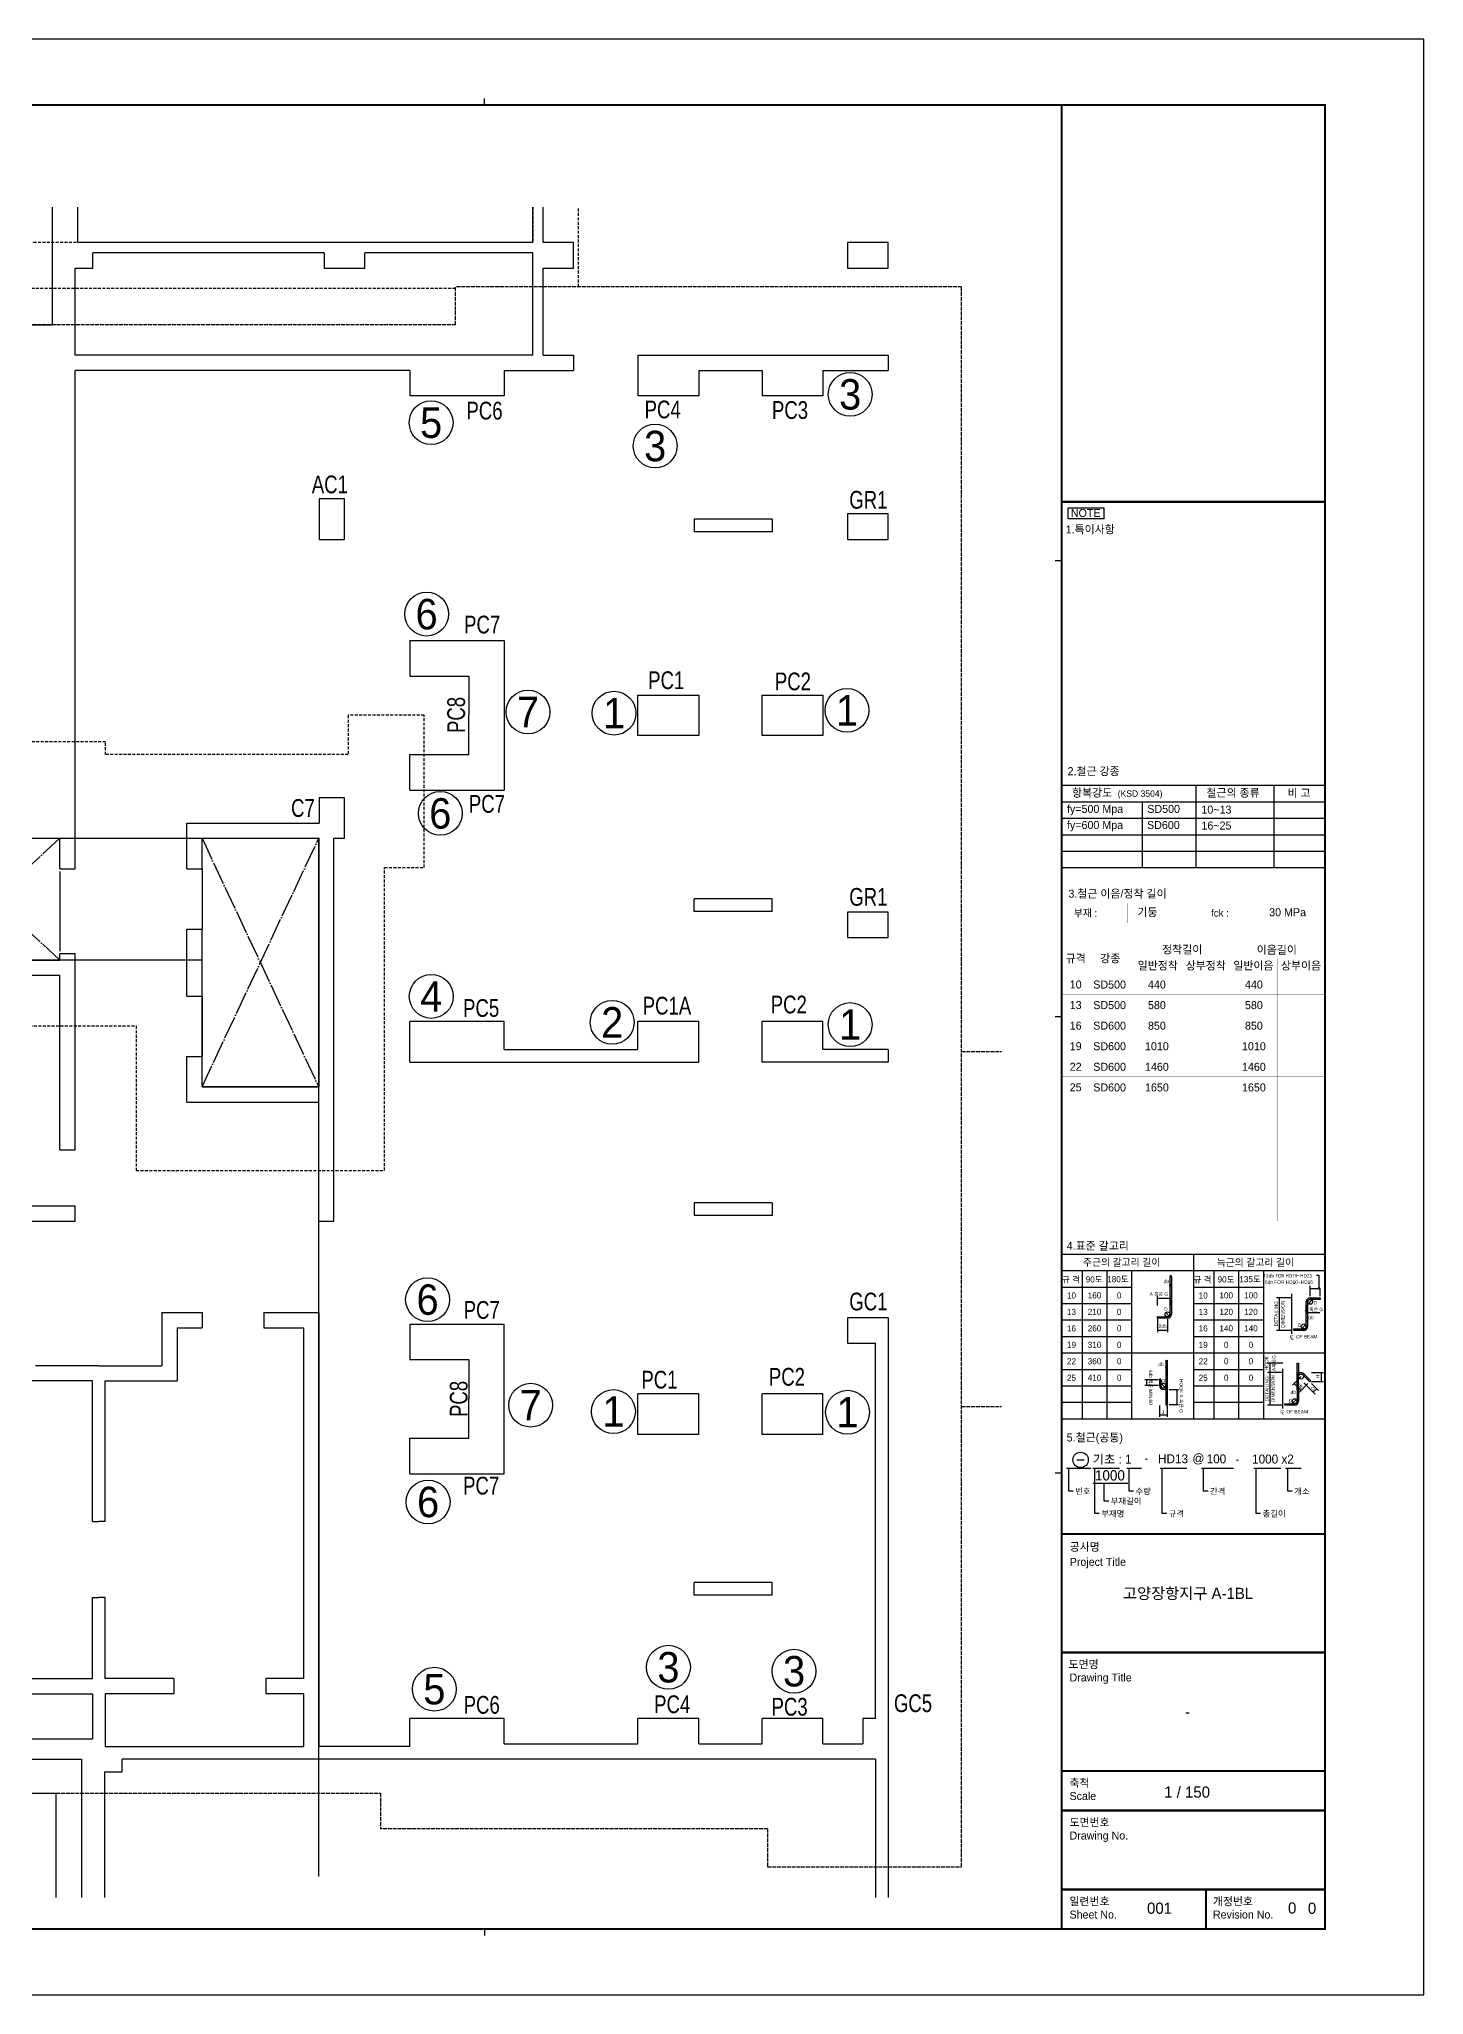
# Model space of a CAD drawing. Header units: millimetres. Extents: x 317501 to 814054, y -400799 to -14117.
# Drawn here: x 445721 to 473021, y -242714 to -204150 of the extents above; entities that cross this region are included whole.
import ezdxf
from ezdxf.enums import TextEntityAlignment as Align

# ---------------------------------------------------------------- set-up
doc = ezdxf.new("R2010")
doc.units = ezdxf.units.MM
doc.header["$LTSCALE"] = 38
for name, pattern in [('HID', [2.5, 2, -0.5]), ('XS-기초$0$DDOT', [14, 12, -1, 0, -1]), ('XS-기초$0$HID', [2.3, 1.5, -0.8])]:
    doc.linetypes.add(name, pattern=pattern)
doc.layers.get('Defpoints').update_dxf_attribs({"color": 145})
for name, color, linetype in [('00', 7, 'Continuous'), ('AMAC-NO', 5, 'Continuous'), ('DIM', 7, 'Continuous'), ('XDIM', 7, 'Continuous'), ('XS-기초$0$EL7', 7, 'Continuous'), ('XS-기초$0$OPEN', 9, 'XS-기초$0$DDOT'), ('XS-기초$0$기초꺽임', 4, 'XS-기초$0$HID'), ('XS-기초$0$기초연단', 3, 'Continuous'), ('기둥부호', 1, 'Continuous'), ('철근변경선', 1, 'HID')]:
    doc.layers.add(name, color=color, linetype=linetype)
doc.styles.add('ARIAL', font='malgun.ttf')
doc.styles.add('HYULL', font='Dotum.ttf')
doc.styles.add('XRebarSheet', font='Hmkmrhd_0.ttf')
doc.styles.add('돋음', font='Dotum.ttf')
doc.dimstyles.new('NDIM', dxfattribs={"dimtxt": 3, "dimasz": 1.5, "dimexe": 2, "dimexo": 2, "dimgap": 1, "dimtad": 1, "dimdec": 0, "dimdsep": 46, "dimlunit": 6, "dimtxsty": 'ARIAL', "dimblk": 'DOT', "dimcen": 1, "dimclrd": 256, "dimclre": 7, "dimclrt": 3, "dimadec": 0, "dimazin": 0, "dimtfac": 1, "dimtdec": 0, "dimtix": 1, "dimtmove": 2, "dimatfit": 3, "dimldrblk": 'DOT', "dimfxl": 0, "dimtvp": 1, "dimtolj": 1, "dimlwd": -1, "dimlwe": -1, "dimarcsym": 0})

# ---------------------------------------------------------------- blocks, each defined once
blk = doc.blocks.new('szdhdte')
at = {"layer": 'DIM', "color": 5}
for p, q in [((4650, 17985), (4650, 20302)), ((5150, 19605), (5150, 20302)), ((14125, 19605), (14125, 20302)), ((14325, 19605), (14325, 20302)), ((14125, 19605), (5150, 19605)), ((10010, 19405), (5450, 19405)), ((5450, 19105), (5450, 19405)), ((10010, 19405), (10010, 19105)), ((14125, 19405), (10810, 19405)), ((10810, 19105), (10810, 19405)), ((14125, 17385), (14125, 19405)), ((14925, 19605), (14325, 19605)), ((14925, 19105), (14925, 19605)), ((20325, 19605), (20325, 19105)), ((21125, 19605), (20325, 19605)), ((21125, 19105), (21125, 19605)), ((5100, 17385), (5100, 19105)), ((5100, 19105), (5450, 19105)), ((10010, 19105), (10810, 19105)), ((14325, 17385), (14325, 19105)), ((14325, 19105), (14925, 19105)), ((20325, 19105), (21125, 19105)), ((3800, 17985), (4650, 17985)), ((14125, 17385), (5100, 17385)), ((14325, 17385), (14925, 17385)), ((14925, 17385), (14925, 17085)), ((16195, 17385), (16195, 16585)), ((16195, 17385), (21125, 17385)), ((21125, 17385), (21125, 17085)), ((11700, 17085), (5100, 17085)), ((5100, 8260), (5100, 17085)), ((11700, 17085), (11700, 16585)), ((13560, 17085), (13560, 16585)), ((13560, 17085), (14925, 17085)), ((17395, 17085), (18640, 17085)), ((17395, 17085), (17395, 16585)), ((18640, 17085), (18640, 16585)), ((19840, 17085), (19840, 16585)), ((19840, 17085), (21125, 17085)), ((13560, 16585), (11700, 16585)), ((17395, 16585), (16195, 16585)), ((19840, 16585), (18640, 16585)), ((10410, 14555), (9910, 14555)), ((9910, 14555), (9910, 13755)), ((10410, 13755), (10410, 14555)), ((18840, 14155), (17305, 14155)), ((17305, 14155), (17305, 13905)), ((18840, 13905), (17305, 13905)), ((18840, 14155), (18840, 13905)), ((20325, 14255), (20325, 13755)), ((21125, 14255), (20325, 14255)), ((21125, 13755), (21125, 14255)), ((9910, 13755), (10410, 13755)), ((20325, 13755), (21125, 13755)), ((11700, 11760), (11700, 11060)), ((11700, 11760), (13560, 11760)), ((13560, 11760), (13560, 8810)), ((11700, 11060), (12860, 11060)), ((12860, 11060), (12860, 10285)), ((16195, 9885), (16195, 10685)), ((16195, 10685), (17395, 10685)), ((17395, 10685), (17395, 9885)), ((18640, 9885), (18640, 10685)), ((18640, 10685), (19840, 10685)), ((19840, 10685), (19840, 9885)), ((12860, 9510), (12860, 10285)), ((17395, 9885), (16195, 9885)), ((19840, 9885), (18640, 9885)), ((11700, 8810), (11700, 9510)), ((11700, 9510), (12860, 9510)), ((10410, 8660), (9910, 8660)), ((9910, 8660), (9910, 8160)), ((10410, 7860), (10410, 8660)), ((11700, 8810), (13560, 8810)), ((5100, 7255), (5100, 8260)), ((7300, 8160), (9910, 8160)), ((7300, 7260), (7300, 8160)), ((2200, 7860), (4800, 7860)), ((4800, 7255), (4800, 7860)), ((7600, 7860), (9900, 7860)), ((7600, 7260), (7600, 7860)), ((9900, 2960), (9900, 7860)), ((10200, 310), (10200, 7860)), ((10200, 7860), (10410, 7860)), ((4800, 7255), (5100, 7255)), ((7300, 7260), (7600, 7260)), ((18840, 6665), (17305, 6665)), ((17305, 6415), (17305, 6665)), ((18840, 6415), (18840, 6665)), ((18840, 6415), (17305, 6415)), ((20325, 6405), (20325, 5905)), ((21125, 6405), (20325, 6405)), ((21125, 5905), (21125, 6405)), ((7300, 4750), (7300, 6070)), ((7300, 6070), (7600, 6070)), ((7600, 4750), (7600, 6070)), ((20325, 5905), (21125, 5905)), ((2200, 5460), (4800, 5460)), ((4800, 5460), (4800, 5585)), ((5100, 5585), (4800, 5585)), ((5100, 1720), (5100, 5585)), ((5100, 5160), (5100, 5585)), ((2200, 5160), (4800, 5160)), ((4800, 1720), (4800, 5160)), ((7300, 4750), (7600, 4750)), ((13560, 4245), (11700, 4245)), ((11700, 3445), (11700, 4245)), ((13560, 3695), (13560, 4245)), ((16195, 3695), (16195, 4245)), ((17395, 4245), (16195, 4245)), ((17395, 3445), (17395, 4245)), ((18640, 3445), (18640, 4245)), ((19840, 4245), (18640, 4245)), ((19840, 3695), (19840, 4245)), ((7300, 2660), (7300, 3560)), ((7300, 3560), (7600, 3560)), ((7600, 2960), (7600, 3560)), ((13560, 3695), (16195, 3695)), ((21125, 3695), (19840, 3695)), ((21125, 3695), (21125, 3445)), ((11700, 3445), (17395, 3445)), ((21125, 3445), (18640, 3445)), ((7600, 2960), (9900, 2960)), ((7300, 2660), (9900, 2660)), ((9900, 310), (9900, 2660)), ((4800, 1720), (5100, 1720)), ((2200, 610), (5100, 610)), ((5100, 310), (5100, 610)), ((18840, 675), (17305, 675)), ((17305, 675), (17305, 425)), ((18840, 425), (17305, 425)), ((18840, 675), (18840, 425)), ((2200, 310), (5100, 310)), ((9900, 310), (10200, 310)), ((6810, -1490), (7600, -1490)), ((6810, -1490), (6810, -2540)), ((7600, -1490), (7600, -1790)), ((8820, -1490), (9600, -1490)), ((8820, -1490), (8820, -1790)), ((9600, -1490), (9900, -1490)), ((9900, -1490), (9900, -10045)), ((7110, -1790), (7600, -1790)), ((7110, -1790), (7110, -2840)), ((8820, -1790), (9600, -1790)), ((9600, -1790), (9600, -8710)), ((11700, -1720), (11700, -2420)), ((11700, -1720), (13560, -1720)), ((13560, -4670), (13560, -1720)), ((20325, -1595), (20325, -2095)), ((21125, -1595), (20325, -1595)), ((21125, -1595), (21125, -13028)), ((20325, -2095), (20875, -2095)), ((20875, -9495), (20875, -2095)), ((5565, -2540), (4320, -2540)), ((5565, -2540), (6810, -2540)), ((11700, -2420), (12860, -2420)), ((12860, -2420), (12860, -3195)), ((5440, -2840), (4020, -2840)), ((5440, -5610), (5440, -2840)), ((5690, -5610), (5690, -2840)), ((5690, -2840), (7110, -2840)), ((12860, -3970), (12860, -3195)), ((16195, -3895), (16195, -3095)), ((17395, -3095), (16195, -3095)), ((17395, -3895), (17395, -3095)), ((18640, -3895), (18640, -3095)), ((19840, -3095), (18640, -3095)), ((19840, -3895), (19840, -3095)), ((11700, -4670), (11700, -3970)), ((11700, -3970), (12860, -3970)), ((17395, -3895), (16195, -3895)), ((19840, -3895), (18640, -3895)), ((11700, -4670), (13560, -4670)), ((5440, -5610), (5565, -5610)), ((5690, -5610), (5565, -5610)), ((18840, -6815), (17305, -6815)), ((17305, -7065), (17305, -6815)), ((18840, -7065), (18840, -6815)), ((5440, -8710), (5440, -7110)), ((5440, -7110), (5565, -7110)), ((5690, -7110), (5565, -7110)), ((5690, -8710), (5690, -7110)), ((18840, -7065), (17305, -7065)), ((4085, -8710), (5440, -8710)), ((7045, -8710), (5690, -8710)), ((7045, -8710), (7045, -9010)), ((9600, -8710), (8855, -8710)), ((8855, -8710), (8855, -9010)), ((4085, -9010), (5440, -9010)), ((5440, -9010), (5440, -9895)), ((7045, -9010), (5690, -9010)), ((5690, -9010), (5690, -10045)), ((9600, -9010), (8855, -9010)), ((9600, -9010), (9600, -10045)), ((13560, -9495), (11700, -9495)), ((11700, -10045), (11700, -9495)), ((13560, -9995), (13560, -9495)), ((16195, -9995), (16195, -9495)), ((17395, -9495), (16195, -9495)), ((17395, -9995), (17395, -9495)), ((19840, -9495), (18640, -9495)), ((18640, -9995), (18640, -9495)), ((19840, -9995), (19840, -9495)), ((20625, -9495), (20625, -9995)), ((20875, -9495), (20625, -9495)), ((1670, -9895), (5440, -9895)), ((13560, -9995), (16195, -9995)), ((17395, -9995), (18640, -9995)), ((19840, -9995), (20625, -9995)), ((-6395, -10295), (5225, -10295)), ((5225, -10295), (5225, -13028)), ((5690, -10045), (9600, -10045)), ((20875, -10295), (6025, -10295)), ((6025, -10545), (6025, -10295)), ((11700, -10045), (9900, -10045)), ((20875, -10295), (20875, -13028)), ((5675, -10545), (5675, -13028)), ((5675, -10545), (6025, -10545))]:
    blk.add_line(p, q, dxfattribs=at)
at = {"layer": 'XS-기초$0$EL7'}
for p, q in [((4800, 7205), (4800, 5635)), ((7600, 7260), (7600, 6070)), ((7600, 4750), (7600, 3560))]:
    blk.add_line(p, q, dxfattribs=at)
at = {"layer": 'XS-기초$0$OPEN'}
for p, q in [((4800, 7860), (2200, 5460)), ((4800, 5460), (2200, 7860)), ((7600, 2960), (9900, 7860)), ((7600, 7860), (9900, 2960))]:
    blk.add_line(p, q, dxfattribs=at)
at = {"layer": 'XS-기초$0$기초꺽임', "color": 6}
for points in [[(14125, 20302), (14125, 19605), (4150, 19605), (4150, 18705), (12600, 18705)], [(15025, 18735), (15025, 20302)]]:
    blk.add_lwpolyline(points, dxfattribs=at)
at = {"layer": 'XS-기초$0$기초꺽임', "color": 8}
blk.add_lwpolyline([(3800, 9160), (-550, 9160), (-550, 7860), (9900, 7860), (9900, 2960), (7600, 2960), (7600, 5460), (-550, 5460), (-550, 4160), (1300, 4160), (1300, 3760), (2800, 3760), (2800, 4160), (6300, 4160), (6300, 1310), (11200, 1310), (11200, 7285), (11980, 7285), (11980, 10285), (10480, 10285), (10480, 9510), (5700, 9510), (5700, 9760), (3800, 9760)], close=True, dxfattribs=at)
at = {"layer": 'XS-기초$0$기초연단', "color": 4, "linetype": 'HID'}
for p, q in [((22575, 18735), (12600, 18735)), ((12600, 17985), (12600, 18735)), ((22575, -12420), (22575, 18735)), ((12600, 17985), (4150, 17985)), ((4725, -10965), (11120, -10965)), ((11120, -10965), (11120, -11670)), ((18750, -11670), (11120, -11670)), ((18750, -11670), (18750, -12420)), ((18750, -12420), (22575, -12420))]:
    blk.add_line(p, q, dxfattribs=at)
at = {"layer": 'XS-기초$0$기초연단'}
for p in [(-19485, -10965), (4725, -13028)]:
    blk.add_line(p, (4725, -10965), dxfattribs=at)
blk.add_lwpolyline([(4150, 20302), (4150, 17985), (3800, 17985), (3800, 9160), (-550, 9160), (-550, 7860), (9900, 7860), (9900, 2960), (7600, 2960), (7600, 5460), (-550, 5460), (-550, 550), (-11135, 550), (-11135, 3760), (-14785, 3760), (-14785, 4360), (-19485, 4360), (-19485, -10965), (4725, -10965)], dxfattribs=at)
at = {"layer": 'XS-기초$0$기초연단', "color": 4, "linetype": 'HID'}
for points in [[(22575, 3655), (23362, 3655)], [(22575, -3345), (23362, -3345)]]:
    blk.add_lwpolyline(points, dxfattribs=at)
at = {"layer": '철근변경선', "ltscale": 2, "const_width": 30}
blk.add_lwpolyline([(9900, -12612), (9900, 7860), (-1534, 7860)], dxfattribs=at)
blk = doc.blocks.new('_Dot')
at = {"color": 0, "linetype": 'ByBlock', "lineweight": -2}
blk.add_line((-0.5, 0), (-1, 0), dxfattribs=at)
at = {"color": 0, "linetype": 'ByBlock', "const_width": 0.5}
blk.add_lwpolyline([(-0.25, 0, 1), (0.25, 0, 1)], format="xyb", close=True, dxfattribs=at)
blk = doc.blocks.new('*D1316')
at = {"color": 7, "transparency": 16777216}
for p, q in [((80432, 20451), (80432, 20463)), ((80477, 20451), (80477, 20463))]:
    blk.add_line(p, q, dxfattribs=at)
at = {"transparency": 16777216}
blk.add_line((80433, 20461), (80475, 20461), dxfattribs=at)
at = {"layer": 'Defpoints', "color": 0, "transparency": 16777216}
for p in [(80432, 20449), (80477, 20461), (80477, 20449)]:
    blk.add_point(p, dxfattribs=at)
at = {"transparency": 16777216, "xscale": 1.5, "yscale": 1.5, "zscale": 1.5, "rotation": 180}
blk.add_blockref('_Dot', (80432, 20461), dxfattribs=at)
at = {"transparency": 16777216, "xscale": 1.5, "yscale": 1.5, "zscale": 1.5}
blk.add_blockref('_Dot', (80477, 20461), dxfattribs=at)
blk = doc.blocks.new('*D1317')
at = {"color": 7, "transparency": 16777216}
for p, q in [((76172, 19024), (76172, 19045)), ((76217, 19024), (76217, 19045))]:
    blk.add_line(p, q, dxfattribs=at)
at = {"transparency": 16777216}
blk.add_line((76215, 19043), (76174, 19043), dxfattribs=at)
at = {"layer": 'Defpoints', "color": 0, "transparency": 16777216}
for p in [(76172, 19043), (76172, 19022), (76217, 19022)]:
    blk.add_point(p, dxfattribs=at)
at = {"transparency": 16777216, "xscale": 1.5, "yscale": 1.5, "zscale": 1.5, "rotation": 180}
blk.add_blockref('_Dot', (76172, 19043), dxfattribs=at)
at = {"transparency": 16777216, "xscale": 1.5, "yscale": 1.5, "zscale": 1.5}
blk.add_blockref('_Dot', (76217, 19043), dxfattribs=at)
blk = doc.blocks.new('*D1318')
at = {"transparency": 16777216}
blk.add_line((80158, 18181), (80199, 18181), dxfattribs=at)
at = {"layer": 'Defpoints', "color": 0, "transparency": 16777216}
for p in [(80156, 18181), (80201, 18181), (80201, 18181)]:
    blk.add_point(p, dxfattribs=at)
at = {"transparency": 16777216, "xscale": 1.5, "yscale": 1.5, "zscale": 1.5, "rotation": 180}
blk.add_blockref('_Dot', (80156, 18181), dxfattribs=at)
at = {"transparency": 16777216, "xscale": 1.5, "yscale": 1.5, "zscale": 1.5}
blk.add_blockref('_Dot', (80201, 18181), dxfattribs=at)
blk = doc.blocks.new('dhs_sheet2e')
h = blk.add_hatch(color=256)
edge = h.paths.add_edge_path()
edge.add_line((76299, 21797), (76299, 20646.2))
edge.add_arc((76224.2, 20646.2), 74.7, -90, 0, ccw=False)
edge.add_line((76224.2, 20571.5), (75925.3, 20571.5))
edge.add_arc((75925.3, 20549.1), 22.4, 90, 270)
edge.add_line((75925.3, 20526.7), (76224.2, 20526.7))
edge.add_arc((76224.2, 20646.2), 119.6, 270, 360)
edge.add_line((76343.8, 20646.2), (76343.8, 21797))
edge.add_arc((76321.4, 21797), 22.4, 0, 180)
blk.add_hatch(color=256).paths.add_polyline_path([(80850.3, 21144.3), (80551.4, 21144.3, 0.4142136), (80431.9, 21024.7), (80431.9, 20621.2), (80431.9, 20277.5, -0.4142136), (80357.1, 20202.7), (80058.2, 20202.7), (80058.2, 20157.9), (80357.1, 20157.9, 0.4142136), (80476.7, 20277.5), (80476.7, 20621.2), (80476.7, 21024.7, -0.4142136), (80551.4, 21099.4), (80850.3, 21099.4)])
h = blk.add_hatch(color=256)
h.paths.add_polyline_path([(76216.8, 18481.2, -0.2277351), (76172, 18387.9), (76172, 17913.3, 1), (76216.8, 17913.3)])
h.paths.add_polyline_path([(76216.8, 19258.4, 1), (76172, 19258.4), (76172, 18481.2, -0.1833618), (76153.2, 18431.7, -0.6790836), (76150.1, 18423.9, -0.2067221), (76146.9, 18425.3, -0.6466922), (76022.6, 18481.2), (76022.6, 18660.6, 1), (75977.7, 18660.6), (75977.7, 18481.2, 1), (76216.8, 18481.2)])
h.paths.add_polyline_path([(76153.2, 18431.7, -0.0300135), (76146.9, 18425.3, 0.2067221), (76150.1, 18423.9, 0.6790836)], flags=17)
h = blk.add_hatch(color=256)
h.paths.add_polyline_path([(80200.9, 19160.1), (80156.1, 19160.1), (80156.1, 18756.6, -0.2277351), (80200.9, 18850)])
h.paths.add_polyline_path([(80156.1, 18756.6), (80156.1, 18353.1), (80156.1, 18009.4, -0.4142136), (80081.4, 17934.7), (79782.5, 17934.7), (79782.5, 17889.8), (80081.4, 17889.8, 0.4142136), (80200.9, 18009.4), (80200.9, 18353.1), (80200.9, 18756.6, -0.6681786), (80328.5, 18809.5), (80539.9, 18598.1), (80571.6, 18629.8), (80360.2, 18841.2, 0.6681786)])
at = {"color": 7}
for p, q in [((55508.9, 57331.7), (55508.9, 57531.5)), ((73013.1, 43498.2), (72813.3, 43498.2)), ((73013.1, 36694), (81003.6, 36694)), ((73013.1, 36194.6), (81003.6, 36194.6)), ((75452.6, 36194.6), (75452.6, 34197)), ((77085.8, 36694), (77085.8, 34197)), ((79453.7, 36694), (79453.7, 34197)), ((73013.1, 35695.2), (81003.6, 35695.2)), ((73013.1, 35195.8), (81003.6, 35195.8)), ((73013.1, 34696.4), (81003.6, 34696.4)), ((73013.1, 34197), (81003.6, 34197)), ((73013.1, 29664.7), (72813.3, 29664.7)), ((80551.4, 21191.6), (80551.4, 21507.4)), ((80850.3, 21191.6), (80850.3, 21435)), ((76343.8, 20916), (76343.8, 21141.7)), ((79996, 21144.3), (79533, 21144.3)), ((80431.9, 20947.5), (80431.9, 20685.3)), ((79996, 20157.9), (79533, 20157.9)), ((79720.2, 19160.1), (79257.5, 19160.1)), ((75953.1, 18660.6), (75532.2, 18660.6)), ((75953.1, 18481.2), (75532.2, 18481.2)), ((79720.2, 18876.2), (79257.5, 18876.2)), ((79720.2, 18876.2), (79257.5, 18876.2)), ((80273.9, 18754.9), (80011.4, 18492.3)), ((80485.3, 18543.5), (80222.7, 18281)), ((80488.8, 18437.8), (80698.5, 18228.1)), ((80591.1, 18876.2), (80958.3, 18876.2)), ((80591.1, 18607.2), (80958.3, 18607.2)), ((80594.5, 18543.5), (80804.2, 18333.8)), ((75977.7, 17876.9), (75977.7, 17530.5)), ((76216.8, 17876.9), (76216.8, 17530.5)), ((76270.6, 18361.7), (76562.3, 18361.7)), ((76270.6, 17913.3), (76562.3, 17913.3)), ((79720.2, 17885.5), (79257.5, 17885.5)), ((73477.6, 16230.5), (73697, 16230.5)), ((73013.1, 15831.2), (72813.3, 15831.2)), ((55508.9, 1997.6), (55508.9, 1797.9))]:
    blk.add_line(p, q, dxfattribs=at)
at = {"color": 7, "ltscale": 2}
for p, q in [((73013.1, 22471.6), (81003.6, 22471.6)), ((73013.1, 21972.2), (81003.6, 21972.2)), ((73637.3, 21972.2), (73637.3, 17477.6)), ((74386.4, 21972.2), (74386.4, 17477.6)), ((75135.6, 21972.2), (75135.6, 17477.6)), ((77008.3, 22471.6), (77008.3, 17477.6)), ((77632.6, 21972.2), (77632.6, 17477.6)), ((78381.7, 21972.2), (78381.7, 17477.6)), ((79130.8, 21972.2), (79130.8, 17477.6)), ((73013.1, 21472.8), (75135.6, 21472.8)), ((77008.3, 21472.8), (79130.8, 21472.8)), ((75135.6, 19475.2), (77008.3, 19475.2)), ((79130.8, 19475.2), (81003.6, 19475.2)), ((73013.1, 17477.6), (81003.6, 17477.6))]:
    blk.add_line(p, q, dxfattribs=at)
for p, q in [((76299, 21797), (76299, 20646.2)), ((76343.8, 21797), (76343.8, 20646.2)), ((80553.3, 21432.5), (80848.4, 21432.5)), ((80742.8, 21835.3), (80817.5, 21835.3)), ((80817.5, 21835.3), (80817.5, 21432.5)), ((79607.9, 21142.4), (79607.9, 20159.8)), ((80431.9, 20277.5), (80431.9, 21024.7)), ((80476.7, 20277.5), (80476.7, 21024.7)), ((80498.6, 20971.9), (80604.3, 21077.5)), ((80551.4, 21144.3), (80850.3, 21144.3)), ((80850.3, 21099.4), (80551.4, 21099.4)), ((80850.3, 21144.3), (80850.3, 21099.4)), ((75925.3, 20571.5), (76224.2, 20571.5)), ((76224.2, 20526.7), (75925.3, 20526.7)), ((76277.1, 20593.4), (76171.4, 20699.1)), ((80058.2, 20202.7), (80357.1, 20202.7)), ((80058.2, 20157.9), (80058.2, 20202.7)), ((80304.3, 20224.6), (80410, 20330.3)), ((80835.3, 20687.8), (80431.9, 20687.8)), ((80357.1, 20157.9), (80058.2, 20157.9)), ((76172, 19258.4), (76172, 18481.2)), ((76216.8, 19258.4), (76216.8, 18481.2)), ((79332.2, 19158.3), (79332.2, 18878.1)), ((75592.1, 18659.1), (75592.1, 18482.7)), ((75977.7, 18660.6), (75977.7, 18481.2)), ((76022.6, 18660.6), (76022.6, 18481.2)), ((76150.1, 18428.4), (76044.4, 18534.1)), ((79332.2, 18874.3), (79332.2, 17887.4)), ((80065.6, 18544), (80274.3, 18335.3)), ((80156.1, 18353.1), (80156.1, 18756.6)), ((80200.9, 18353.1), (80200.9, 18756.6)), ((80328.5, 18809.5), (80539.9, 18598.1)), ((80357.7, 18568.9), (80698.5, 18228.1)), ((80360.2, 18841.2), (80571.6, 18629.8)), ((80539.9, 18598.1), (80571.6, 18629.8)), ((80883.4, 18874.3), (80883.4, 18609.1)), ((76502.4, 18360.2), (76502.4, 17914.8)), ((79782.5, 17889.8), (79782.5, 17934.7)), ((79782.5, 17934.7), (80081.4, 17934.7)), ((80081.4, 17889.8), (79782.5, 17889.8)), ((80028.6, 17956.6), (80134.2, 18062.2)), ((80156.1, 18353.1), (80156.1, 18009.4)), ((80200.9, 18353.1), (80200.9, 18009.4)), ((80749.9, 18385.4), (80646.9, 18282.4)), ((76215.3, 17590.4), (75979.2, 17590.4))]:
    blk.add_line(p, q)
at = {"color": 1}
for p, q in [((76299, 21501), (76299, 21548.4)), ((76342.3, 21546.4), (76300.5, 21546.4)), ((76343.8, 21501), (76343.8, 21548.4)), ((75925.3, 20916), (75925.3, 21199.6)), ((75926.8, 21139.7), (76342.3, 21139.7)), ((75925.3, 20500.1), (75925.3, 20098.9)), ((76224.2, 20500.1), (76224.2, 20098.9)), ((76222.7, 20158.9), (75926.8, 20158.9))]:
    blk.add_line(p, q, dxfattribs=at)
at = {"linetype": 'Continuous'}
for p, q in [((79998.5, 20053.3), (79998.5, 21263.8)), ((79722.7, 17785.2), (79722.7, 18995.8))]:
    blk.add_line(p, q, dxfattribs=at)
at = {"color": 4}
for p, q in [((80156.1, 19160.1), (80200.9, 19160.1)), ((80156.1, 18756.6), (80156.1, 19160.1)), ((80200.9, 19160.1), (80200.9, 18850)), ((76216.8, 18481.2), (76216.8, 17913.3)), ((76172, 18387.9), (76172, 17913.3))]:
    blk.add_line(p, q, dxfattribs=at)
at = {"color": 1, "ltscale": 2}
for p, q in [((73160.8, 15979.6), (73897.2, 15979.6)), ((73217.3, 15979.6), (73217.3, 15288.3)), ((73955, 15979.6), (74769.1, 15979.6)), ((73955, 15525.5), (75020.4, 15525.5)), ((74011.5, 15979.6), (74011.5, 14611.4)), ((74296, 15525.5), (74296, 14991.1)), ((74992, 15979.6), (75438.1, 15979.6)), ((75048.5, 15979.6), (75048.5, 15288.3)), ((75998.4, 15979.6), (76812.5, 15979.6)), ((76054.9, 15979.6), (76054.9, 14611.4)), ((77253.2, 15979.6), (78222.3, 15979.6)), ((77309.7, 15979.6), (77309.7, 15288.3)), ((78846.9, 15979.6), (79661, 15979.6)), ((78903.4, 15979.6), (78903.4, 14611.4)), ((79804.8, 15979.6), (80281.2, 15979.6)), ((79861.3, 15979.6), (79861.3, 15288.3)), ((73217.3, 15288.3), (73361.3, 15288.3)), ((74296, 14991.1), (74440, 14991.1)), ((75048.5, 15288.3), (75192.5, 15288.3)), ((77309.7, 15288.3), (77453.7, 15288.3)), ((79861.3, 15288.3), (80005.3, 15288.3)), ((74011.5, 14611.4), (74155.5, 14611.4)), ((76054.9, 14611.4), (76198.9, 14611.4)), ((78903.4, 14611.4), (79047.4, 14611.4))]:
    blk.add_line(p, q, dxfattribs=at)
at = {"color": 30}
for p, q in [((73013.1, 6791.9), (81003.6, 6791.9)), ((73013.1, 5593.3), (81003.6, 5593.3)), ((73013.1, 3196.2), (81003.6, 3196.2))]:
    blk.add_line(p, q, dxfattribs=at)
at = {"color": 7}
for points in [[(84000, 0), (84000, 59329.4), (0, 59329.4), (0, 0)], [(73208.2, 45108.5), (74292.8, 45108.5), (74292.8, 44775), (73208.2, 44775)]]:
    blk.add_lwpolyline(points, close=True, dxfattribs=at)
at = {"color": 30, "const_width": 64.9}
blk.add_lwpolyline([(81003.6, 57331.7), (2996.4, 57331.7), (2996.4, 1997.6), (81003.6, 1997.6)], close=True, dxfattribs=at)
at = {"color": 30}
for points, const_width in [([(73013.1, 1997.6), (73013.1, 57331.7)], 64.9), ([(73013.1, 45291.6), (81003.6, 45291.6)], 64.9), ([(73013.1, 37482.7), (81003.6, 37482.7)], 1.25), ([(73013.1, 13983.4), (81003.6, 13983.4)], 64.9), ([(73013.1, 10387.6), (81003.6, 10387.6)], 64.9), ([(73013.1, 6791.9), (81003.6, 6791.9)], 64.9), ([(73013.1, 5593.3), (81003.6, 5593.3)], 64.9), ([(73013.1, 3196.2), (81003.6, 3196.2)], 64.9), ([(77390.2, 1997.6), (77390.2, 3196.2)], 64.9)]:
    blk.add_lwpolyline(points, dxfattribs=dict(at, const_width=const_width))
at = {"ltscale": 2, "const_width": 1.25}
for points in [[(73013.1, 36694), (73013.1, 34197)], [(81003.6, 36694), (81003.6, 34197)], [(73013.1, 33114.4), (73013.1, 32518)], [(81003.6, 32518), (81003.6, 33114.4)], [(73013.1, 31595.4), (73013.1, 23480)], [(81003.6, 23480), (81003.6, 31595.4)]]:
    blk.add_lwpolyline(points, dxfattribs=at)
at = {"color": 7, "const_width": 1.25}
for points in [[(73013.1, 33114.4), (81003.6, 33114.4)], [(75010.7, 32518), (75010.7, 33114.4)], [(77008.3, 33114.4), (77008.3, 32518)], [(79005.9, 32518), (79005.9, 33114.4)], [(73013.1, 32518), (81003.6, 32518)], [(73013.1, 31920), (81003.6, 31920)], [(73839.2, 31920), (73839.2, 23480)], [(75231.7, 31920), (75231.7, 23480)], [(75231.7, 31445.6), (81003.6, 31445.6)], [(76674.7, 31445.6), (76674.7, 23480)], [(78117.6, 31920), (78117.6, 23480)], [(79560.6, 31445.6), (79560.6, 23480)], [(73013.1, 30971.1), (81003.6, 30971.1)], [(73013.1, 30346.9), (81003.6, 30346.9)], [(73013.1, 29722.6), (81003.6, 29722.6)], [(73013.1, 29098.3), (81003.6, 29098.3)], [(73013.1, 28474.1), (81003.6, 28474.1)], [(73013.1, 27849.8), (81003.6, 27849.8)], [(73013.1, 27225.6), (81003.6, 27225.6)], [(73013.1, 26601.3), (81003.6, 26601.3)], [(73013.1, 25977.1), (81003.6, 25977.1)], [(73013.1, 25352.8), (81003.6, 25352.8)], [(73013.1, 24728.5), (81003.6, 24728.5)], [(73013.1, 24104.3), (81003.6, 24104.3)], [(73013.1, 23480), (81003.6, 23480)]]:
    blk.add_lwpolyline(points, dxfattribs=at)
at = {"color": 7, "ltscale": 2, "const_width": 1.25}
blk.add_lwpolyline([(77008.3, 32518), (77008.3, 33114.4)], dxfattribs=at)
at = {"color": 1, "ltscale": 2, "const_width": 1.87}
for points in [[(79725.1, 2916.8), (79725.1, 2355), (80286.9, 2355), (80286.9, 2916.8), (79725.1, 2916.8)], [(80321.3, 2916.8), (80321.3, 2355), (80883.1, 2355), (80883.1, 2916.8), (80321.3, 2916.8)]]:
    blk.add_lwpolyline(points, dxfattribs=at)
for centre, radius in [((80817.5, 21432.5), 22.4), ((80817.5, 21432.5), 11.2), ((80551.4, 21024.7), 74.7), ((80498.6, 20971.9), 4.48), ((80604.3, 21077.5), 4.48), ((76171.4, 20699.1), 4.48), ((76277.1, 20593.4), 4.48), ((80357.1, 20277.5), 74.7), ((80304.3, 20224.6), 4.48), ((80410, 20330.3), 4.48), ((76044.4, 18534.1), 4.48), ((76150.1, 18428.4), 4.48), ((80275.7, 18756.6), 74.7), ((80081.4, 18009.4), 74.7), ((80028.6, 17956.6), 4.48), ((80134.2, 18062.2), 4.48)]:
    blk.add_circle(centre, radius)
at = {"color": 4}
for centre in [(76224.2, 20646.2), (76097.3, 18481.2)]:
    blk.add_circle(centre, 74.7, dxfattribs=at)
at = {"color": 7, "linetype": 'Continuous'}
blk.add_circle((73588.4, 16228.7), 234.1, dxfattribs=at).dxf.unprotected_set("ltscale", 0)
for centre, radius, start, end in [((76321.4, 21797), 22.4, 0, 180), ((80551.4, 21024.7), 119.6, 90, 180), ((80551.4, 21024.7), 74.7, 90, 180), ((75925.3, 20549.1), 22.4, 90, 270), ((76224.2, 20646.2), 119.6, 270, 0), ((76224.2, 20646.2), 74.7, 270, 0), ((80357.1, 20277.5), 74.7, 270, 0), ((80357.1, 20277.5), 119.6, 270, 0), ((76000.1, 18660.6), 22.4, 0, 180), ((76097.3, 18481.2), 119.6, 180, 0), ((76097.3, 18481.2), 74.7, 180, 0), ((80275.7, 18756.6), 119.6, 45, 180), ((80081.4, 18009.4), 119.6, 270, 0), ((80081.4, 18009.4), 74.7, 270, 0)]:
    blk.add_arc(centre, radius, start, end)
at = {"color": 4}
blk.add_arc((76194.4, 17913.3), 22.4, 180, 0, dxfattribs=at)
at = {"color": 1, "rotation": 180}
for p, xscale, yscale, zscale in [((76299, 21546.4), 1.5, 1.5, 1.5), ((75925.3, 21139.7), 11.98573127229489, 11.98573127229489, 11.98573127229489), ((75925.3, 20158.9), 11.98573127229489, 11.98573127229489, 11.98573127229489)]:
    blk.add_blockref('_Dot', p, dxfattribs=dict(at, xscale=xscale, yscale=yscale, zscale=zscale))
at = {"color": 1}
for p, xscale, yscale, zscale in [((76343.8, 21546.4), 1.5, 1.5, 1.5), ((76343.8, 21139.7), 1.498216409036861, 1.498216409036861, 1.498216409036861), ((76224.2, 20158.9), 11.98573127229489, 11.98573127229489, 11.98573127229489)]:
    blk.add_blockref('_Dot', p, dxfattribs=dict(at, xscale=xscale, yscale=yscale, zscale=zscale))
for p, xscale, yscale, zscale, rotation in [((80551.4, 21432.5), 14.98216409036861, 14.98216409036861, 14.98216409036861, 180), ((79607.9, 21144.3), 14.98216409036861, 14.98216409036861, 14.98216409036861, 90), ((79607.9, 20157.9), 14.98216409036861, 14.98216409036861, 14.98216409036861, 270), ((80431.9, 20687.8), 14.98216409036861, 14.98216409036861, 14.98216409036861, 180), ((79332.2, 19160.1), 14.98216409036861, 14.98216409036861, 14.98216409036861, 90), ((75592.1, 18660.6), 11.98573127229489, 11.98573127229489, 11.98573127229489, 90), ((75592.1, 18481.2), 11.98573127229489, 11.98573127229489, 11.98573127229489, 270), ((79332.2, 18876.2), 14.98216409036861, 14.98216409036861, 14.98216409036861, 90), ((79332.2, 18876.2), 1.872770511296076, 1.872770511296076, 1.872770511296076, 270), ((80064, 18545), 14.98216409036861, 14.98216409036861, 14.98216409036861, 135.0000000000825), ((80751.2, 18386.8), 14.98216409036861, 14.98216409036861, 14.98216409036861, 45.00000000025245), ((80883.4, 18876.2), 14.98216409036861, 14.98216409036861, 14.98216409036861, 90), ((80883.4, 18607.2), 14.98216409036861, 14.98216409036861, 14.98216409036861, 270), ((76502.4, 18361.7), 11.98573127229489, 11.98573127229489, 11.98573127229489, 90), ((76502.4, 17913.3), 11.98573127229489, 11.98573127229489, 11.98573127229489, 270), ((79332.2, 17885.5), 14.98216409036861, 14.98216409036861, 14.98216409036861, 270), ((80275.7, 18333.9), 14.98216409036861, 14.98216409036861, 14.98216409036861, 315.0000000000825), ((80645.5, 18281.1), 14.98216409036861, 14.98216409036861, 14.98216409036861, 225.0000000002524), ((75977.7, 17590.4), 11.98573127229489, 11.98573127229489, 11.98573127229489, 180)]:
    blk.add_blockref('_Dot', p, dxfattribs=dict(xscale=xscale, yscale=yscale, zscale=zscale, rotation=rotation))
for p, xscale, yscale, zscale in [((80850.3, 21432.5), 1.872770511296076, 1.872770511296076, 1.872770511296076), ((80850.3, 20687.8), 14.98216409036861, 14.98216409036861, 14.98216409036861), ((76216.8, 17590.4), 11.98573127229489, 11.98573127229489, 11.98573127229489)]:
    blk.add_blockref('_Dot', p, dxfattribs=dict(xscale=xscale, yscale=yscale, zscale=zscale))
at = {"color": 7, "style": 'XRebarSheet'}
for s, height, p in [('1.특이사항', 242.71, (73135.9, 44335.3)), ('NOTE', 242.71, (73292, 44833.7)), ('2.철근 강종', 242.71, (73193, 37000.1)), ('3.철근 이음/정착 길이', 242.711, (73219.2, 33284.8)), ('4.표준 갈고리', 242.71, (73168.2, 22602.8)), ('5.철근(공통)', 242.71, (73167, 16788))]:
    blk.add_text(s, height=height, dxfattribs=at).set_placement(p)
at = {"color": 3}
for s, height, style, p in [('항복강도', 242.71, 'XRebarSheet', (73329, 36346.4)), ('(KSD 3504)', 194.17, 'XRebarSheet', (74714.3, 36344.3)), ('철근의 종류', 242.71, 'XRebarSheet', (77406.6, 36345.3)), ('비 고', 242.71, 'XRebarSheet', (79864.2, 36338.4)), ('부재 :', 220, 'XRebarSheet', (73378.9, 32707.9)), ('fck :', 220, 'XRebarSheet', (77546.2, 32707.9)), ('규격', 242.71, 'XRebarSheet', (73138.4, 31320.7)), ('강종', 242.71, 'XRebarSheet', (74182, 31320.7)), ('주근의 갈고리 길이', 217.47, 'XRebarSheet', (73661.6, 22115.7)), ('늑근의 갈고리 길이', 217.47, 'XRebarSheet', (77716.4, 22111.4)), ('규 격', 184.85, 'XRebarSheet', (73024.7, 21609.3)), ('90도', 184.85, 'XRebarSheet', (73743.9, 21612.7)), ('180도', 184.85, 'XRebarSheet', (74396.5, 21618.3)), ('규 격', 184.85, 'XRebarSheet', (77015.8, 21609.3)), ('90도', 184.85, 'XRebarSheet', (77741.9, 21610.8)), ('135도', 184.85, 'XRebarSheet', (78402.8, 21618.5)), ('기초 : 1', 271.84, 'HYULL', (73958.2, 16112.5)), ('-', 271.8, 'HYULL', (75524.6, 16143.6)), ('HD13', 271.84, 'HYULL', (75937.6, 16126.4)), ('@', 271.8, 'HYULL', (76981.9, 16143.6)), ('100', 271.84, 'HYULL', (77410.5, 16124.9)), ('-', 271.8, 'HYULL', (78283.3, 16120.3)), ('1000 x2', 271.84, 'HYULL', (78789.8, 16118.6)), ('번호', 181.22, 'XRebarSheet', (73421.4, 15184.8)), ('부재길이', 181.22, 'XRebarSheet', (74500.1, 14887.6)), ('수량', 181.22, 'XRebarSheet', (75252.6, 15184.8)), ('간격', 181.22, 'XRebarSheet', (77513.8, 15184.8)), ('개소', 181.22, 'XRebarSheet', (80065.4, 15184.8)), ('부재명', 181.22, 'XRebarSheet', (74215.6, 14507.8)), ('규격', 181.22, 'XRebarSheet', (76259, 14507.8)), ('총길이', 181.22, 'XRebarSheet', (79107.5, 14507.8))]:
    blk.add_text(s, height=height, dxfattribs=dict(at, style=style)).set_placement(p)
for s, height, style, p in [('db', 104.88, 'HYULL', (76110.6, 21591.3)), ('12db FOR HD19~HD25', 104.875, 'ARIAL', (79128.8, 21763.4)), ('6db FOR HD10~HD16', 104.875, 'HYULL', (79181.1, 21570.1)), ('A 혹은 G', 104.88, 'HYULL', (75682.6, 21210.1)), ('D', 104.9, 'HYULL', (76121.8, 20758.8)), ('A 혹은 G', 104.88, 'HYULL', (80384, 20740.7)), ('D', 104.9, 'HYULL', (80656, 20944.7)), ('12db', 104.88, 'HYULL', (75877.3, 20236.3)), ('D', 104.9, 'HYULL', (80177.8, 20262.8)), ('db', 104.88, 'HYULL', (80494.6, 20497.1)), ('C  OF BEAM', 104.88, 'HYULL', (79933.3, 19912.7)), ('L', 104.9, 'HYULL', (79978.2, 19870.3)), ('db', 104.88, 'HYULL', (75947.2, 19073.7)), ('D', 104.9, 'HYULL', (79902.1, 17964.6)), ('db', 104.88, 'HYULL', (79955.9, 18229.1)), ('J', 104.9, 'HYULL', (76052.4, 17620.3)), ('C  OF BEAM', 104.88, 'HYULL', (79646.6, 17640.3)), ('L', 104.9, 'HYULL', (79691.4, 17597.9))]:
    blk.add_text(s, height=height, dxfattribs=dict(style=style)).set_placement(p)
at = {"style": 'HYULL'}
for s, height, rotation, p in [('DETAILING', 104.88, 90, (79572.8, 20283)), ('DIMENSION', 104.88, 90, (79773.2, 20238.9)), ('HOOK', 104.88, 90, (79280.6, 18949.8)), ('A혹은G', 104.88, 90, (79503.2, 18925.5)), ('4db 혹은 MIN.60', 104.875, 270, (75662.8, 18959.9)), ('D', 104.9, 270, (76045.4, 18676.8)), ('HOOK A 혹은 G', 104.875, 270, (76588.8, 18683)), ('DETAILING', 104.88, 90, (79297.1, 18001.8)), ('DIMENSION', 104.88, 90, (79475.3, 17979.8)), ('H', 104.9, 90, (80828.6, 18696.9))]:
    blk.add_text(s, height=height, rotation=rotation, dxfattribs=at).set_placement(p)
at = {"style": 'HYULL', "width": 0.8}
for s, height, rotation, p in [('6db', 104.88, 315, (80113.5, 18528.3)), ('D', 104.9, 45, (80638.1, 18324.3))]:
    blk.add_text(s, height=height, rotation=rotation, dxfattribs=at).set_placement(p)
at = {"color": 3, "linetype": 'Continuous', "style": 'HYULL'}
e = blk.add_text('1000', height=312.13, dxfattribs=at)
e.set_placement((74023.5, 15760.5), align=Align.MIDDLE_LEFT)
e.dxf.unprotected_set("ltscale", 0)
at = {"color": 7, "style": 'XRebarSheet'}
for s, height, p in [('공사명', 241.63, (73259, 13591.6)), ('Project Title', 241.632, (73259, 13135.1)), ('도면명', 241.63, (73225, 10028.1)), ('Drawing Title', 241.632, (73252.8, 9628.5)), ('축척', 241.63, (73252.8, 6432.3)), ('Scale', 241.63, (73252.8, 6032.8)), ('도면번호', 241.63, (73252.8, 5233.8)), ('Drawing No.', 241.632, (73252.8, 4834.2)), ('일련번호', 241.63, (73252.8, 2836.6)), ('개정번호', 241.63, (77602.3, 2836.6)), ('Sheet No.', 241.63, (73252.8, 2437.1)), ('Revision No.', 241.632, (77602.3, 2437.1))]:
    blk.add_text(s, height=height, dxfattribs=at).set_placement(p, align=Align.MIDDLE_LEFT)
for base, p1, p2, picture, middle in [((80476.7, 20461.4), (80431.9, 20449.3), (80476.7, 20449.3), '*D1316', (80454.3, 20461.4)), ((76172, 19043.3), (76216.8, 19021.8), (76172, 19021.8), '*D1317', (76194.4, 19043.3)), ((80200.9, 18181.3), (80156.1, 18181.3), (80200.9, 18181.3), '*D1318', (80178.5, 18181.3))]:
    dim = blk.add_linear_dim(base=base, p1=p1, p2=p2, text=' ', dimstyle='NDIM')
    dim.commit()
    dim.dimension.update_dxf_attribs({"geometry": picture, "text_midpoint": middle})
blk = doc.blocks.new('sdhdtbhse')
at = {"color": 7, "ltscale": 2}
for p, q in [((54760, -28767), (56352, -28767)), ((57756, -28767), (59348, -28767)), ((54760, -29142), (56352, -29142)), ((57756, -29142), (59348, -29142)), ((54760, -29516), (56352, -29516)), ((57756, -29516), (59348, -29516)), ((54760, -29891), (56352, -29891)), ((57756, -29891), (59348, -29891)), ((54760, -30265), (56352, -30265)), ((54760, -30640), (56352, -30640)), ((57756, -30265), (59348, -30265)), ((57756, -30640), (59348, -30640)), ((54760, -31014), (56352, -31014)), ((57756, -31014), (59348, -31014))]:
    blk.add_line(p, q, dxfattribs=at)
at = {"color": 255, "xscale": 0.75, "yscale": 0.75, "zscale": 0.75}
blk.add_blockref('dhs_sheet2e', (0, -44497), dxfattribs=at)
at = {"color": 3, "style": 'XRebarSheet'}
for s, height, p in [('fy=600 Mpa', 182, (54880, -17971)), ('fy=500 Mpa', 182, (54881, -17605)), ('SD600', 182, (56702, -17971)), ('SD500', 182, (56708, -17605)), ('10~13', 182, (57939, -17622)), ('16~25', 182, (57940, -17984)), ('기둥', 182, (56483, -19956)), ('30 MPa', 182, (59480, -19956)), ('001', 254.8, (56703, -42652))]:
    blk.add_text(s, height=height, dxfattribs=at).set_placement(p)
for s, height, p in [('정착길이', 182, (57503, -20713)), ('이음길이', 182, (59655, -20719)), ('일반정착', 182, (56947, -21079)), ('상부정착', 182, (58039, -21079)), ('일반이음', 182, (59122, -21079)), ('상부이음', 182, (60205, -21079)), ('10', 182, (55079, -21509)), ('SD500', 182, (55851, -21510)), ('440', 182, (56927, -21510)), ('440', 182, (59133, -21510)), ('13', 182, (55079, -21977)), ('SD500', 182, (55851, -21978)), ('580', 182, (56927, -21978)), ('580', 182, (59133, -21978)), ('16', 182, (55079, -22445)), ('SD600', 182, (55851, -22446)), ('850', 182, (56927, -22446)), ('850', 182, (59133, -22446)), ('19', 182, (55079, -22913)), ('SD600', 182, (55851, -22914)), ('1010', 182, (56927, -22914)), ('1010', 182, (59133, -22914)), ('22', 182, (55079, -23381)), ('SD600', 182, (55851, -23382)), ('1460', 182, (56927, -23382)), ('1460', 182, (59133, -23382)), ('25', 182, (55079, -23849)), ('SD600', 182, (55851, -23851)), ('1650', 182, (56927, -23851)), ('1650', 182, (59133, -23851)), ('10', 138.6, (54984, -28584)), ('13', 138.6, (54984, -28958)), ('210', 138.6, (55508, -28957)), ('160', 138.6, (55508, -28583)), ('0', 139, (56069, -28583)), ('0', 139, (56069, -28957)), ('10', 138.6, (57980, -28584)), ('13', 138.6, (57980, -28958)), ('100', 138.6, (58504, -28583)), ('120', 138.6, (58504, -28957)), ('100', 138.6, (59066, -28583)), ('120', 138.6, (59066, -28957)), ('16', 138.6, (54984, -29333)), ('260', 138.6, (55508, -29332)), ('0', 139, (56069, -29332)), ('16', 138.6, (57980, -29333)), ('140', 138.6, (58504, -29332)), ('140', 138.6, (59066, -29332)), ('19', 138.6, (54984, -29707)), ('310', 138.6, (55508, -29706)), ('0', 139, (56069, -29706)), ('19', 138.6, (57980, -29707)), ('0', 139, (58504, -29706)), ('0', 139, (59066, -29706)), ('22', 138.6, (54984, -30082)), ('360', 138.6, (55508, -30081)), ('0', 139, (56069, -30081)), ('22', 138.6, (57980, -30082)), ('0', 139, (58504, -30081)), ('0', 139, (59066, -30081)), ('25', 138.6, (54984, -30456)), ('410', 138.6, (55508, -30455)), ('0', 139, (56069, -30455)), ('25', 138.6, (57980, -30456)), ('0', 139, (58504, -30455)), ('0', 139, (59066, -30455))]:
    blk.add_text(s, height=height, dxfattribs=at).set_placement(p, align=Align.MIDDLE_CENTER)
for s, p in [('고양장항지구 A-1BL', (57636, -35358)), ('-', (57626, -38055)), ('1 / 150', (57614, -39878)), ('0', (60004, -42520)), ('0', (60456, -42526))]:
    blk.add_text(s, height=255, dxfattribs=at).set_placement(p, align=Align.MIDDLE)

msp = doc.modelspace()

# ---------------------------------------------------------------- linework, layer by layer
at = {"layer": 'AMAC-NO', "color": 2}
for centre in [(461710.5, -211154.3), (457865.9, -212172.9), (457056, -217440.5), (461647.2, -217385.2), (453451.2, -223026), (457018.6, -223537.3), (461710.4, -223580.4), (457043.7, -231211.4), (461658.4, -231224.5), (458127.8, -236252.9), (460604.7, -236331.4)]:
    msp.add_circle(centre, 431.9, dxfattribs=at)
at = {"layer": 'AMAC-NO', "color": 1}
for centre in [(453449.3, -211712.8), (453359.9, -215487.5), (455358.8, -217417.1), (453629.5, -219416.6), (453379.1, -229003.8), (455412.5, -231086.1), (453389.4, -232994.2), (453513.2, -236685.6)]:
    msp.add_circle(centre, 431.9, dxfattribs=at)

# ---------------------------------------------------------------- block references
at = {"layer": '00'}
msp.add_blockref('szdhdte', (441332.4, -227767.9), dxfattribs=at)
at = {"layer": 'XDIM', "color": 4, "xscale": 0.8666666632494343, "yscale": 0.8666666632494343, "zscale": 0.8666666632494343}
msp.add_blockref('sdhdtbhse', (418420.9, -204149.5), dxfattribs=at)

# ---------------------------------------------------------------- texts
at = {"layer": 'AMAC-NO', "color": 2, "style": '돋음'}
for s, p in [('3', (461710.5, -211154.3)), ('3', (457865.9, -212172.9)), ('1', (461647.2, -217385.2)), ('1', (457056, -217440.5)), ('4', (453451.2, -223026)), ('2', (457018.6, -223537.3)), ('1', (461710.4, -223580.4)), ('1', (457043.7, -231211.4)), ('1', (461658.4, -231224.5)), ('3', (458127.8, -236252.9)), ('3', (460604.7, -236331.4))]:
    msp.add_text(s, height=600, dxfattribs=at).set_placement(p, align=Align.MIDDLE_CENTER)
at = {"layer": 'AMAC-NO', "color": 1, "style": '돋음'}
for s, p in [('5', (453449.3, -211712.8)), ('6', (453359.9, -215487.5)), ('7', (455358.8, -217417.1)), ('6', (453629.5, -219416.6)), ('6', (453379.1, -229003.8)), ('7', (455412.5, -231086.1)), ('6', (453389.4, -232994.2)), ('5', (453513.2, -236685.6))]:
    msp.add_text(s, height=600, dxfattribs=at).set_placement(p, align=Align.MIDDLE_CENTER)
at = {"layer": '기둥부호', "color": 2, "style": '돋음', "width": 0.8}
for s, p in [('PC6', (454501.2, -211474.9)), ('PC4', (458014, -211451.9)), ('PC3', (460524.7, -211463.4)), ('PC7', (454455.4, -215693.3)), ('PC1', (458083.8, -216791)), ('PC2', (460581.6, -216814)), ('PC7', (454548.8, -219229.5)), ('PC5', (454434.8, -223254.3)), ('PC1A', (458098.2, -223208.6)), ('PC2', (460500.3, -223185.3)), ('PC7', (454446.8, -229208)), ('PC1', (457950.4, -230583)), ('PC2', (460463.7, -230525.9)), ('PC7', (454435.4, -232672.2)), ('PC6', (454447.1, -236994.5)), ('PC4', (458202.2, -236983)), ('PC3', (460516.6, -237031.7))]:
    msp.add_text(s, height=350, dxfattribs=at).set_placement(p, align=Align.MIDDLE_CENTER)
at = {"layer": '기둥부호', "color": 3, "style": '돋음', "width": 0.8}
for s, p in [('AC1', (451453.1, -212929.6)), ('GR1', (462069, -213233.2)), ('C7', (450922.2, -219310.2)), ('GR1', (462069, -221063)), ('GC1', (462069, -229042.1)), ('GC5', (462949.4, -236962.1))]:
    msp.add_text(s, height=350, dxfattribs=at).set_placement(p, align=Align.MIDDLE_CENTER)
at = {"layer": '기둥부호', "color": 2, "style": '돋음', "width": 0.8}
for p in [(453942.3, -217475.8), (453992.4, -230962.9)]:
    msp.add_text('PC8', height=350, rotation=90, dxfattribs=at).set_placement(p, align=Align.MIDDLE_CENTER)

doc.saveas('drawing.dxf')
